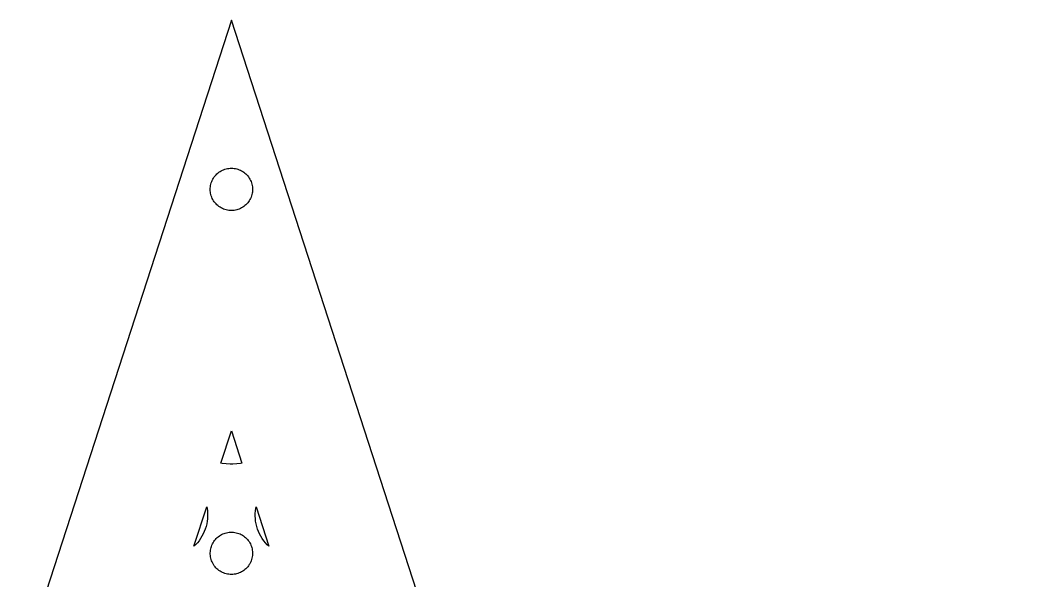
# Model space of a CAD drawing. Header units: metres. Extents: x -75 to 75, y 0 to 231.
# Drawn here: x -20 to 75, y 177.8 to 230.8 of the extents above; entities that cross this region are included whole.
import ezdxf

# ---------------------------------------------------------------- set-up
doc = ezdxf.new("R2010")
doc.units = ezdxf.units.M

msp = doc.modelspace()

# ---------------------------------------------------------------- linework, layer by layer
for p, q in [((0, 230.826), (-75, 0)), ((75, 0), (0, 230.826)), ((-0.9635, 216.579), (-0.85155, 216.636)), ((-0.85155, 216.636), (-0.73624, 216.686)), ((-0.73624, 216.686), (-0.61803, 216.728)), ((-0.61803, 216.728), (-0.49738, 216.763)), ((-0.49738, 216.763), (-0.37476, 216.791)), ((-0.37476, 216.791), (-0.25066, 216.81)), ((-0.25066, 216.81), (-0.12558, 216.822)), ((-0.12558, 216.822), (0, 216.826)), ((0, 216.826), (0.12558, 216.822)), ((0.12558, 216.822), (0.25066, 216.81)), ((0.25066, 216.81), (0.37476, 216.791)), ((0.37476, 216.791), (0.49738, 216.763)), ((0.49738, 216.763), (0.61803, 216.728)), ((0.61803, 216.728), (0.73624, 216.686)), ((0.73624, 216.686), (0.85155, 216.636)), ((0.85155, 216.636), (0.9635, 216.579)), ((-1.85954, 215.562), (-1.80965, 215.678)), ((-1.80965, 215.678), (-1.75261, 215.79)), ((-1.75261, 215.79), (-1.68864, 215.898)), ((-1.68864, 215.898), (-1.61803, 216.002)), ((-1.61803, 216.002), (-1.54102, 216.101)), ((-1.54102, 216.101), (-1.45793, 216.195)), ((-1.45793, 216.195), (-1.36908, 216.284)), ((-1.36908, 216.284), (-1.27484, 216.367)), ((-1.27484, 216.367), (-1.17557, 216.444)), ((-1.17557, 216.444), (-1.07164, 216.515)), ((-1.07164, 216.515), (-0.9635, 216.579)), ((0.9635, 216.579), (1.07164, 216.515)), ((1.07164, 216.515), (1.17557, 216.444)), ((1.17557, 216.444), (1.27484, 216.367)), ((1.27484, 216.367), (1.36908, 216.284)), ((1.36908, 216.284), (1.45793, 216.195)), ((1.45793, 216.195), (1.54102, 216.101)), ((1.54102, 216.101), (1.61803, 216.002)), ((1.61803, 216.002), (1.68864, 215.898)), ((1.68864, 215.898), (1.75261, 215.79)), ((1.75261, 215.79), (1.80965, 215.678)), ((1.80965, 215.678), (1.85954, 215.562)), ((-2, 214.826), (-1.99605, 214.952)), ((-1.99605, 214.701), (-2, 214.826)), ((-1.99605, 214.952), (-1.98422, 215.077)), ((-1.98422, 214.576), (-1.99605, 214.701)), ((-1.98422, 215.077), (-1.96457, 215.201)), ((-1.96457, 215.201), (-1.93716, 215.324)), ((-1.93716, 215.324), (-1.9021, 215.444)), ((-1.9021, 215.444), (-1.85954, 215.562)), ((1.85954, 215.562), (1.9021, 215.444)), ((1.9021, 215.444), (1.93716, 215.324)), ((1.93716, 215.324), (1.96457, 215.201)), ((1.96457, 215.201), (1.98422, 215.077)), ((1.98422, 215.077), (1.99605, 214.952)), ((1.99605, 214.701), (1.98422, 214.576)), ((1.99605, 214.952), (2, 214.826)), ((2, 214.826), (1.99605, 214.701)), ((-1.96457, 214.451), (-1.98422, 214.576)), ((-1.93716, 214.329), (-1.96457, 214.451)), ((-1.9021, 214.208), (-1.93716, 214.329)), ((-1.85954, 214.09), (-1.9021, 214.208)), ((-1.80965, 213.975), (-1.85954, 214.09)), ((-1.75261, 213.863), (-1.80965, 213.975)), ((-1.68864, 213.755), (-1.75261, 213.863)), ((-1.61803, 213.651), (-1.68864, 213.755)), ((1.68864, 213.755), (1.61803, 213.651)), ((1.75261, 213.863), (1.68864, 213.755)), ((1.80965, 213.975), (1.75261, 213.863)), ((1.85954, 214.09), (1.80965, 213.975)), ((1.9021, 214.208), (1.85954, 214.09)), ((1.93716, 214.329), (1.9021, 214.208)), ((1.96457, 214.451), (1.93716, 214.329)), ((1.98422, 214.576), (1.96457, 214.451)), ((-1.54102, 213.551), (-1.61803, 213.651)), ((-1.45793, 213.457), (-1.54102, 213.551)), ((-1.36908, 213.368), (-1.45793, 213.457)), ((-1.27484, 213.285), (-1.36908, 213.368)), ((-1.17557, 213.208), (-1.27484, 213.285)), ((-1.07164, 213.138), (-1.17557, 213.208)), ((-0.9635, 213.074), (-1.07164, 213.138)), ((-0.85155, 213.017), (-0.9635, 213.074)), ((-0.73624, 212.967), (-0.85155, 213.017)), ((-0.61803, 212.924), (-0.73624, 212.967)), ((-0.49738, 212.889), (-0.61803, 212.924)), ((-0.37476, 212.862), (-0.49738, 212.889)), ((-0.25066, 212.842), (-0.37476, 212.862)), ((-0.12558, 212.83), (-0.25066, 212.842)), ((0, 212.826), (-0.12558, 212.83)), ((0.12558, 212.83), (0, 212.826)), ((0.25066, 212.842), (0.12558, 212.83)), ((0.37476, 212.862), (0.25066, 212.842)), ((0.49738, 212.889), (0.37476, 212.862)), ((0.61803, 212.924), (0.49738, 212.889)), ((0.73624, 212.967), (0.61803, 212.924)), ((0.85155, 213.017), (0.73624, 212.967)), ((0.9635, 213.074), (0.85155, 213.017)), ((1.07164, 213.138), (0.9635, 213.074)), ((1.17557, 213.208), (1.07164, 213.138)), ((1.27484, 213.285), (1.17557, 213.208)), ((1.36908, 213.368), (1.27484, 213.285)), ((1.45793, 213.457), (1.36908, 213.368)), ((1.54102, 213.551), (1.45793, 213.457)), ((1.61803, 213.651), (1.54102, 213.551)), ((-0.99174, 188.941), (0, 191.993)), ((0, 191.993), (0.99184, 188.941)), ((-0.87547, 188.92), (-0.99174, 188.941)), ((-0.50163, 188.877), (-0.87547, 188.92)), ((-0.12627, 188.857), (-0.50163, 188.877)), ((0, 188.858), (-0.12627, 188.857)), ((0.12627, 188.857), (0, 188.858)), ((0.50125, 188.877), (0.12627, 188.857)), ((0.87547, 188.92), (0.50125, 188.877)), ((0.99184, 188.941), (0.87547, 188.92)), ((-3.54419, 181.086), (-2.33055, 184.821)), ((-2.33055, 184.821), (-2.3056, 184.697)), ((-2.3056, 184.697), (-2.27165, 184.448)), ((-2.27165, 184.448), (-2.25334, 184.199)), ((2.25296, 184.199), (2.27165, 184.448)), ((2.27165, 184.448), (2.3056, 184.697)), ((2.3056, 184.697), (2.33055, 184.821)), ((2.33055, 184.821), (3.54419, 181.086)), ((-2.29263, 183.445), (-2.33727, 183.2)), ((-2.26402, 183.695), (-2.29263, 183.445)), ((-2.25029, 183.946), (-2.26402, 183.695)), ((-2.25334, 184.199), (-2.25029, 183.946)), ((2.25067, 183.946), (2.25296, 184.199)), ((2.26402, 183.697), (2.25067, 183.946)), ((2.29225, 183.447), (2.26402, 183.697)), ((2.33688, 183.2), (2.29225, 183.447)), ((-2.56271, 182.48), (-2.66724, 182.251)), ((-2.47269, 182.714), (-2.56271, 182.48)), ((-2.39754, 182.954), (-2.47269, 182.714)), ((-2.33727, 183.2), (-2.39754, 182.954)), ((-0.33417, 182.394), (-0.20828, 182.411)), ((-0.20828, 182.411), (-0.0843, 182.42)), ((-0.0843, 182.42), (-0.00038, 182.421)), ((-0.00038, 182.421), (0.08392, 182.421)), ((0.08392, 182.421), (0.20828, 182.411)), ((0.20828, 182.411), (0.33417, 182.394)), ((2.39716, 182.956), (2.33688, 183.2)), ((2.47269, 182.714), (2.39716, 182.956)), ((2.56233, 182.481), (2.47269, 182.714)), ((2.66647, 182.253), (2.56233, 182.481)), ((-3.06473, 181.61), (-3.22266, 181.416)), ((-2.91901, 181.815), (-3.06473, 181.61)), ((-2.78549, 182.031), (-2.91901, 181.815)), ((-2.66724, 182.251), (-2.78549, 182.031)), ((-1.73225, 181.422), (-1.6655, 181.529)), ((-1.6655, 181.529), (-1.59302, 181.631)), ((-1.59302, 181.631), (-1.51367, 181.73)), ((-1.51367, 181.73), (-1.42975, 181.821)), ((-1.42975, 181.821), (-1.33896, 181.908)), ((-1.33896, 181.908), (-1.24283, 181.989)), ((-1.24283, 181.989), (-1.14174, 182.064)), ((-1.14174, 182.064), (-1.03531, 182.133)), ((-1.03531, 182.133), (-0.92735, 182.195)), ((-0.92735, 182.195), (-0.81406, 182.249)), ((-0.81406, 182.249), (-0.69656, 182.297)), ((-0.69656, 182.297), (-0.57678, 182.337)), ((-0.57678, 182.337), (-0.45738, 182.369)), ((-0.45738, 182.369), (-0.33417, 182.394)), ((0.33417, 182.394), (0.45738, 182.369)), ((0.45738, 182.369), (0.57678, 182.337)), ((0.57678, 182.337), (0.69656, 182.297)), ((0.69656, 182.297), (0.81406, 182.249)), ((0.81406, 182.249), (0.92735, 182.195)), ((0.92735, 182.195), (1.03531, 182.133)), ((1.03531, 182.133), (1.14174, 182.064)), ((1.14174, 182.064), (1.24283, 181.989)), ((1.24283, 181.989), (1.33896, 181.908)), ((1.33896, 181.908), (1.42975, 181.821)), ((1.42975, 181.821), (1.51367, 181.73)), ((1.51367, 181.73), (1.59302, 181.631)), ((1.59302, 181.631), (1.66512, 181.529)), ((1.66512, 181.529), (1.73225, 181.422)), ((2.78549, 182.031), (2.66647, 182.253)), ((2.91901, 181.815), (2.78549, 182.031)), ((3.06396, 181.612), (2.91901, 181.815)), ((3.22266, 181.416), (3.06396, 181.612)), ((-3.39279, 181.231), (-3.54419, 181.086)), ((-3.22266, 181.416), (-3.39279, 181.231)), ((-2.00043, 180.464), (-1.99356, 180.588)), ((-1.99356, 180.588), (-1.97906, 180.713)), ((-1.97906, 180.713), (-1.95694, 180.836)), ((-1.95694, 180.836), (-1.9268, 180.959)), ((-1.9268, 180.959), (-1.88904, 181.08)), ((-1.88904, 181.08), (-1.84402, 181.195)), ((-1.84402, 181.195), (-1.79214, 181.31)), ((-1.79214, 181.31), (-1.73225, 181.422)), ((1.73225, 181.422), (1.79214, 181.31)), ((1.79214, 181.31), (1.84402, 181.195)), ((1.84402, 181.195), (1.88904, 181.08)), ((1.88904, 181.08), (1.9268, 180.959)), ((1.9268, 180.959), (1.95694, 180.836)), ((1.95694, 180.836), (1.97906, 180.713)), ((1.97906, 180.713), (1.99356, 180.588)), ((1.99356, 180.588), (2.00005, 180.464)), ((3.39165, 181.232), (3.22266, 181.416)), ((3.54419, 181.086), (3.39165, 181.232)), ((-1.9989, 180.337), (-2.00043, 180.464)), ((-1.98936, 180.213), (-1.9989, 180.337)), ((-1.97296, 180.089), (-1.98936, 180.213)), ((-1.94778, 179.966), (-1.97296, 180.089)), ((-1.91536, 179.844), (-1.94778, 179.966)), ((-1.87492, 179.725), (-1.91536, 179.844)), ((-1.828, 179.609), (-1.87492, 179.725)), ((-1.77231, 179.494), (-1.828, 179.609)), ((1.82724, 179.607), (1.77231, 179.494)), ((1.87492, 179.725), (1.82724, 179.607)), ((1.91498, 179.843), (1.87492, 179.725)), ((1.9474, 179.964), (1.91498, 179.843)), ((1.97258, 180.087), (1.9474, 179.964)), ((1.98936, 180.213), (1.97258, 180.087)), ((1.99928, 180.337), (1.98936, 180.213)), ((2.00005, 180.464), (1.99928, 180.337)), ((-1.73187, 179.422), (-1.77231, 179.494)), ((-1.68915, 179.351), (-1.73187, 179.422)), ((-1.61858, 179.246), (-1.68915, 179.351)), ((-1.54076, 179.146), (-1.61858, 179.246)), ((-1.45874, 179.053), (-1.54076, 179.146)), ((-1.36986, 178.964), (-1.45874, 179.053)), ((-1.27563, 178.881), (-1.36986, 178.964)), ((-1.17645, 178.804), (-1.27563, 178.881)), ((-1.07117, 178.732), (-1.17645, 178.804)), ((-0.96435, 178.669), (-1.07117, 178.732)), ((-0.85259, 178.612), (-0.96435, 178.669)), ((-0.73738, 178.562), (-0.85259, 178.612)), ((0.85259, 178.612), (0.73738, 178.562)), ((0.96435, 178.669), (0.85259, 178.612)), ((1.07117, 178.732), (0.96435, 178.669)), ((1.17531, 178.803), (1.07117, 178.732)), ((1.27563, 178.881), (1.17531, 178.803)), ((1.36871, 178.963), (1.27563, 178.881)), ((1.4576, 179.052), (1.36871, 178.963)), ((1.54037, 179.146), (1.4576, 179.052)), ((1.61781, 179.245), (1.54037, 179.146)), ((1.68839, 179.35), (1.61781, 179.245)), ((1.73225, 179.422), (1.68839, 179.35)), ((1.77231, 179.494), (1.73225, 179.422)), ((-0.6176, 178.519), (-0.73738, 178.562)), ((-0.49667, 178.484), (-0.6176, 178.519)), ((-0.37575, 178.457), (-0.49667, 178.484)), ((-0.25024, 178.437), (-0.37575, 178.457)), ((-0.12512, 178.426), (-0.25024, 178.437)), ((0, 178.421), (-0.12512, 178.426)), ((0.12512, 178.426), (0, 178.421)), ((0.25024, 178.437), (0.12512, 178.426)), ((0.37575, 178.457), (0.25024, 178.437)), ((0.49667, 178.484), (0.37575, 178.457)), ((0.6176, 178.519), (0.49667, 178.484)), ((0.73738, 178.562), (0.6176, 178.519))]:
    msp.add_line(p, q)

doc.saveas('drawing.dxf')
